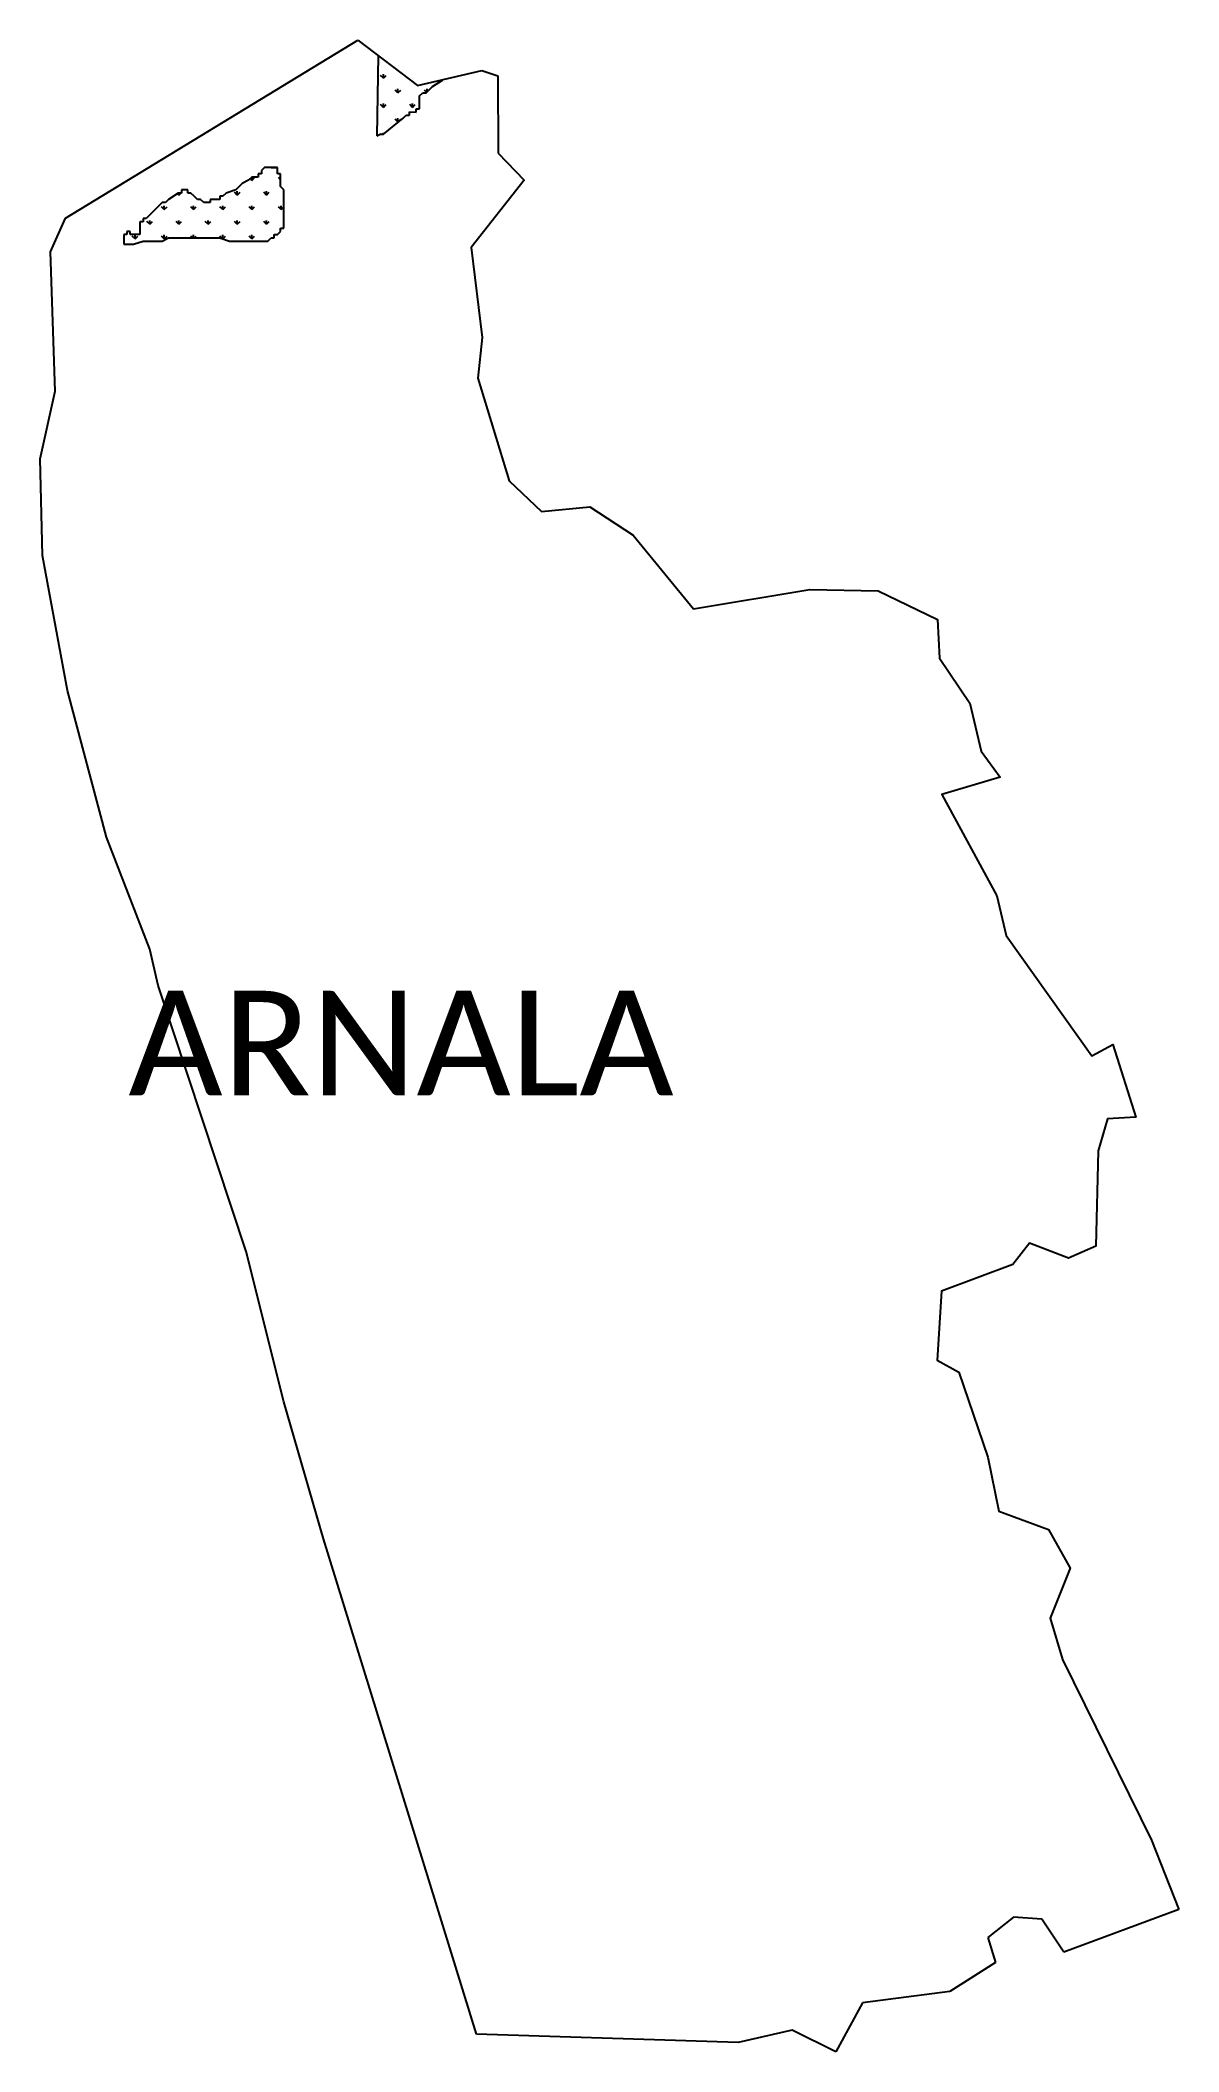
# Model space of a CAD drawing. Header units: metres. Extents: x 263418 to 276210, y 2136098 to 2154051.
# Drawn here: x 263418 to 264818, y 2151577 to 2154051 of the extents above; entities outside this region: 1.
import ezdxf

# ---------------------------------------------------------------- set-up
doc = ezdxf.new("R2010")
doc.units = ezdxf.units.M
for name, color, linetype in [('MANGROOVES', 112, 'Continuous'), ('village', 3, 'Continuous'), ('VILLAGE NAME', 250, 'Continuous')]:
    doc.layers.add(name, color=color, linetype=linetype)
doc.styles.get("Standard").update_dxf_attribs({"font": 'simplex.shx'})

msp = doc.modelspace()

# ---------------------------------------------------------------- linework, layer by layer
at = {"layer": 'MANGROOVES'}
for p, q in [((263833.4, 2154032), (263832, 2153933.5)), ((263900.5, 2153994.1), (263912.5, 2154001.9)), ((263912.5, 2154001.9), (263913.3, 2154002.6)), ((263884.2, 2153966.5), (263884.4, 2153982.4)), ((263884.4, 2153982.4), (263888.4, 2153986.3)), ((263888.4, 2153986.3), (263892.4, 2153986.3)), ((263892.4, 2153986.3), (263900.5, 2153994.1)), ((263840, 2153935.4), (263864.1, 2153954.9)), ((263864.1, 2153954.9), (263868.1, 2153958.8)), ((263868.1, 2153958.8), (263872.1, 2153958.7)), ((263872.1, 2153958.7), (263872.2, 2153962.7)), ((263872.2, 2153962.7), (263880.1, 2153962.6)), ((263880.1, 2153962.6), (263880.2, 2153966.6)), ((263880.2, 2153966.6), (263884.2, 2153966.5)), ((263832, 2153933.5), (263836, 2153935.4)), ((263836, 2153935.4), (263840, 2153935.4)), ((263674.2, 2153878.8), (263666.3, 2153874.8)), ((263678.2, 2153882.7), (263674.2, 2153878.8)), ((263686, 2153882.7), (263678.2, 2153882.7)), ((263690, 2153886.6), (263686, 2153886.6)), ((263686, 2153886.6), (263686, 2153882.7)), ((263693.9, 2153894.5), (263690, 2153890.6)), ((263690, 2153890.6), (263690, 2153886.6)), ((263701.8, 2153894.5), (263693.9, 2153894.5)), ((263701.8, 2153894.5), (263709.6, 2153894.5)), ((263709.6, 2153894.5), (263701.8, 2153894.5)), ((263709.6, 2153886.6), (263709.6, 2153894.5)), ((263713.6, 2153886.6), (263709.6, 2153886.6)), ((263713.6, 2153870.9), (263713.6, 2153886.6)), ((263575.8, 2153855.2), (263571.9, 2153851.2)), ((263587.6, 2153863), (263575.8, 2153855.2)), ((263591.6, 2153863), (263587.6, 2153863)), ((263599.5, 2153867), (263591.6, 2153867)), ((263591.6, 2153867), (263591.6, 2153863)), ((263599.5, 2153863), (263599.5, 2153867)), ((263603.4, 2153863), (263599.5, 2153863)), ((263607.3, 2153859.1), (263603.4, 2153863)), ((263611.3, 2153855.2), (263607.3, 2153859.1)), ((263615.2, 2153855.2), (263611.3, 2153855.2)), ((263619.1, 2153851.2), (263615.2, 2153855.2)), ((263638.8, 2153855.2), (263627, 2153855.2)), ((263627, 2153855.2), (263627, 2153851.2)), ((263642.7, 2153859.1), (263638.8, 2153859.1)), ((263638.8, 2153859.1), (263638.8, 2153855.2)), ((263646.7, 2153863), (263642.7, 2153859.1)), ((263658.5, 2153867), (263646.7, 2153863)), ((263666.3, 2153874.8), (263658.5, 2153867)), ((263717.5, 2153867), (263713.6, 2153870.9)), ((263717.5, 2153819.7), (263717.5, 2153867)), ((263544.4, 2153827.6), (263540.4, 2153827.6)), ((263540.4, 2153827.6), (263540.4, 2153815.8)), ((263548.3, 2153831.5), (263544.4, 2153831.5)), ((263544.4, 2153831.5), (263544.4, 2153827.6)), ((263556.2, 2153839.4), (263548.3, 2153831.5)), ((263568, 2153851.2), (263556.2, 2153839.4)), ((263571.9, 2153851.2), (263568, 2153851.2)), ((263627, 2153851.2), (263619.1, 2153851.2)), ((263524.7, 2153811.9), (263520.7, 2153811.9)), ((263520.7, 2153811.9), (263520.7, 2153800.1)), ((263528.6, 2153815.8), (263524.7, 2153815.8)), ((263524.7, 2153815.8), (263524.7, 2153811.9)), ((263528.6, 2153811.9), (263528.6, 2153815.8)), ((263540.4, 2153811.9), (263528.6, 2153811.9)), ((263532.6, 2153800.1), (263544.4, 2153804)), ((263540.4, 2153815.8), (263540.4, 2153811.9)), ((263544.4, 2153804), (263568, 2153804)), ((263568, 2153804), (263575.8, 2153807.9)), ((263575.8, 2153807.9), (263638.8, 2153807.9)), ((263638.8, 2153807.9), (263650.6, 2153804)), ((263650.6, 2153804), (263697.8, 2153804)), ((263697.8, 2153804), (263701.8, 2153807.9)), ((263701.8, 2153807.9), (263705.7, 2153807.9)), ((263705.7, 2153807.9), (263705.7, 2153811.9)), ((263705.7, 2153811.9), (263709.6, 2153811.9)), ((263709.6, 2153811.9), (263713.6, 2153815.8)), ((263713.6, 2153815.8), (263713.6, 2153819.7)), ((263713.6, 2153819.7), (263717.5, 2153819.7)), ((263520.7, 2153800.1), (263532.6, 2153800.1))]:
    msp.add_line(p, q, dxfattribs=at)
at = {"layer": 'MANGROOVES', "linetype": 'Continuous'}
for p, q in [((263839.9, 2154004.2), (263836.6, 2154007.6)), ((263839.9, 2154004.2), (263839.9, 2154009)), ((263839.9, 2154004.2), (263843.3, 2154007.6)), ((263857.9, 2153986.3), (263854.5, 2153989.6)), ((263857.9, 2153986.3), (263857.9, 2153991)), ((263857.9, 2153986.3), (263861.3, 2153989.6)), ((263893.1, 2153987), (263890.4, 2153989.6)), ((263893.8, 2153987.6), (263893.8, 2153991)), ((263839.9, 2153968.3), (263836.6, 2153971.7)), ((263839.9, 2153968.3), (263839.9, 2153973.1)), ((263839.9, 2153968.3), (263843.3, 2153971.7)), ((263857.9, 2153950.4), (263854.5, 2153953.7)), ((263857.9, 2153950.4), (263857.9, 2153955.1)), ((263857.9, 2153950.4), (263861.3, 2153953.7)), ((263875.8, 2153968.3), (263872.5, 2153971.7)), ((263875.8, 2153968.3), (263875.8, 2153973.1)), ((263875.8, 2153968.3), (263879.2, 2153971.7)), ((263836.9, 2153935.4), (263836.6, 2153935.8)), ((263839.9, 2153935.4), (263839.9, 2153937.2)), ((263678.3, 2153878.5), (263676.1, 2153880.7)), ((263678.3, 2153878.5), (263678.3, 2153882.7)), ((263678.3, 2153878.5), (263681.6, 2153881.9)), ((263713.6, 2153879.1), (263710.8, 2153881.9)), ((263588.5, 2153860.5), (263586.7, 2153862.4)), ((263588.5, 2153860.5), (263588.5, 2153863)), ((263588.5, 2153860.5), (263591, 2153863)), ((263591.6, 2153863.7), (263591.8, 2153863.9)), ((263660.3, 2153860.5), (263657, 2153863.9)), ((263660.3, 2153860.5), (263660.3, 2153865.3)), ((263660.3, 2153860.5), (263663.7, 2153863.9)), ((263696.2, 2153860.5), (263692.9, 2153863.9)), ((263696.2, 2153860.5), (263696.2, 2153865.3)), ((263696.2, 2153860.5), (263699.6, 2153863.9)), ((263552.6, 2153824.6), (263549.2, 2153828)), ((263552.6, 2153824.6), (263552.6, 2153829.4)), ((263552.6, 2153824.6), (263555.9, 2153828)), ((263570.5, 2153842.6), (263567.1, 2153846)), ((263570.5, 2153842.6), (263570.5, 2153847.4)), ((263570.5, 2153842.6), (263573.9, 2153846)), ((263588.5, 2153824.6), (263585.1, 2153828)), ((263588.5, 2153824.6), (263588.5, 2153829.4)), ((263588.5, 2153824.6), (263591.8, 2153828)), ((263606.4, 2153842.6), (263603.1, 2153846)), ((263606.4, 2153842.6), (263606.4, 2153847.4)), ((263606.4, 2153842.6), (263609.8, 2153846)), ((263624.4, 2153824.6), (263621, 2153828)), ((263624.4, 2153824.6), (263624.4, 2153829.4)), ((263624.4, 2153824.6), (263627.8, 2153828)), ((263642.4, 2153842.6), (263639, 2153846)), ((263642.4, 2153842.6), (263642.4, 2153847.4)), ((263642.4, 2153842.6), (263645.7, 2153846)), ((263660.3, 2153824.6), (263657, 2153828)), ((263660.3, 2153824.6), (263660.3, 2153829.4)), ((263660.3, 2153824.6), (263663.7, 2153828)), ((263678.3, 2153842.6), (263674.9, 2153846)), ((263678.3, 2153842.6), (263678.3, 2153847.4)), ((263678.3, 2153842.6), (263681.6, 2153846)), ((263696.2, 2153824.6), (263692.9, 2153828)), ((263696.2, 2153824.6), (263696.2, 2153829.4)), ((263696.2, 2153824.6), (263699.6, 2153828)), ((263714.2, 2153842.6), (263710.8, 2153846)), ((263714.2, 2153842.6), (263714.2, 2153847.4)), ((263714.2, 2153842.6), (263717.5, 2153845.9)), ((263534.6, 2153806.7), (263531.2, 2153810)), ((263534.6, 2153806.7), (263534.6, 2153811.4)), ((263534.6, 2153806.7), (263538, 2153810)), ((263570.5, 2153806.7), (263567.1, 2153810)), ((263570.5, 2153806.7), (263570.5, 2153811.4)), ((263570.5, 2153806.7), (263573.9, 2153810)), ((263605.2, 2153807.9), (263603.1, 2153810)), ((263606.4, 2153807.9), (263606.4, 2153811.4)), ((263607.7, 2153807.9), (263609.8, 2153810)), ((263642.2, 2153806.8), (263639, 2153810)), ((263642.4, 2153806.7), (263642.4, 2153811.4)), ((263642.4, 2153806.7), (263645.7, 2153810)), ((263678.3, 2153806.7), (263674.9, 2153810)), ((263678.3, 2153806.7), (263678.3, 2153811.4)), ((263678.3, 2153806.7), (263681.6, 2153810))]:
    msp.add_line(p, q, dxfattribs=at)
at = {"layer": 'MANGROOVES', "const_width": 2.98}
msp.add_lwpolyline([(276204.3, 2136099.9), (276208.4, 2136107.8)], dxfattribs=at)
at = {"layer": 'village'}
for p, q in [((263448.9, 2153832), (263808.4, 2154050.9)), ((263808.4, 2154050.9), (263881.8, 2153995.4)), ((263881.8, 2153995.4), (263961.2, 2154013.7)), ((263961.2, 2154013.7), (263980.5, 2154007.2)), ((263430.8, 2153790.7), (263448.9, 2153832)), ((263436.4, 2153619.3), (263430.8, 2153790.7)), ((263418, 2153536.1), (263436.4, 2153619.3)), ((263420.6, 2153417.2), (263418, 2153536.1)), ((263451.7, 2153251.2), (263420.6, 2153417.2)), ((263499.3, 2153070.9), (263451.7, 2153251.2)), ((263552.9, 2152933.4), (263499.3, 2153070.9)), ((263562.9, 2152888.7), (263552.9, 2152933.4)), ((263671.3, 2152561.5), (263562.9, 2152888.7)), ((263717.5, 2152376.5), (263671.3, 2152561.5)), ((263766.4, 2152208.3), (263717.5, 2152376.5)), ((263954.4, 2151599.2), (263766.4, 2152208.3)), ((264675.2, 2152059.8), (264784.3, 2151837.8)), ((264784.3, 2151837.8), (264818, 2151752.4)), ((264818, 2151752.4), (264676.5, 2151700)), ((264614.6, 2151742.9), (264583.3, 2151717.8)), ((264649.8, 2151740.4), (264614.6, 2151742.9)), ((264676.5, 2151700), (264649.8, 2151740.4)), ((264583.3, 2151717.8), (264592.8, 2151687.2)), ((264592.8, 2151687.2), (264536.4, 2151651.4)), ((264536.4, 2151651.4), (264429.2, 2151637.6)), ((264429.2, 2151637.6), (264396.1, 2151577.5)), ((264342.8, 2151604.1), (264276.3, 2151588.9)), ((264396.1, 2151577.5), (264342.8, 2151604.1)), ((264276.3, 2151588.9), (263954.4, 2151599.2))]:
    msp.add_line(p, q, dxfattribs=at)
at = {"layer": 'village', "flags": 128}
msp.add_lwpolyline([(263980.5, 2154007.2), (263981, 2153911.9)], dxfattribs=at)
at = {"layer": 'village'}
msp.add_polyline3d([(263981, 2153911.9, 0), (264013.1, 2153878.8, 0), (263947.9, 2153795.9, 0), (263961.5, 2153685.3, 0), (263956.3, 2153635.3, 0), (263994.6, 2153509, 0), (264034.5, 2153471.3, 0), (264094, 2153477.1, 0), (264147.2, 2153442.2, 0), (264221.3, 2153351.6, 0), (264364.5, 2153375.3, 0), (264448.4, 2153373.7, 0), (264521.2, 2153338.7, 0), (264523.6, 2153291, 0), (264561.1, 2153235.7, 0), (264575.1, 2153176.9, 0), (264598.4, 2153144.6, 0), (264526.8, 2153123.6, 0), (264594.2, 2152998.9, 0), (264605.7, 2152950.2, 0), (264711.2, 2152802, 0), (264737.1, 2152815.9, 0), (264765.2, 2152726.5, 0), (264730.2, 2152724.6, 0), (264718.9, 2152685.3, 0), (264716.1, 2152568.2, 0), (264682.3, 2152553.2, 0), (264634.4, 2152571.8, 0), (264613.9, 2152545.5, 0), (264526.1, 2152512.8, 0), (264520.7, 2152427.9, 0), (264547.4, 2152413.3, 0), (264583.3, 2152308.8, 0), (264596.8, 2152242.2, 0), (264658, 2152219.7, 0), (264684.5, 2152172.2, 0), (264659.9, 2152110.8, 0), (264675.2, 2152059.8, 0)], dxfattribs=at)

# ---------------------------------------------------------------- texts
at = {"layer": 'VILLAGE NAME', "insert": (263526.3, 2152882.1), "char_height": 128.647, "attachment_point": 1}
msp.add_mtext_dynamic_manual_height_columns('{\\fCalibri|b0|i0|c0|p34;ARNALA}', width=737.615, gutter_width=643.2, heights=[0], dxfattribs=at)

doc.saveas('drawing.dxf')
